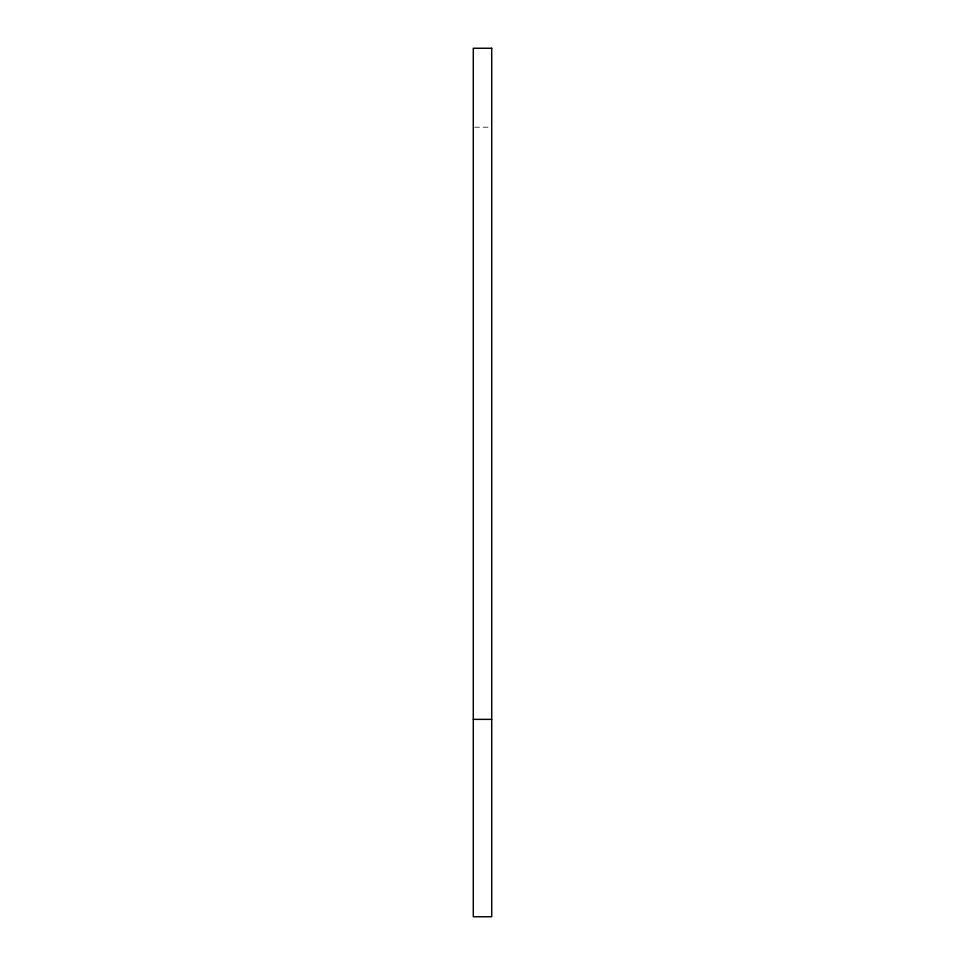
<?xml version="1.0" encoding="UTF-8"?>
<svg xmlns="http://www.w3.org/2000/svg" width="965" height="965" viewBox="0 0 965 965"><rect width="100%" height="100%" fill="white"/><g stroke="black" fill="none" stroke-linecap="round" stroke-linejoin="round"><path stroke-width="0.72" stroke-dasharray="4.83 3.62" d="M474.708 127.199L490.292 127.199"/><path stroke-width="1.45" d="M473.284 719.359L491.716 719.359M491.716 48.25L473.284 48.25L473.284 916.75L491.716 916.75L491.716 48.25"/></g></svg>
